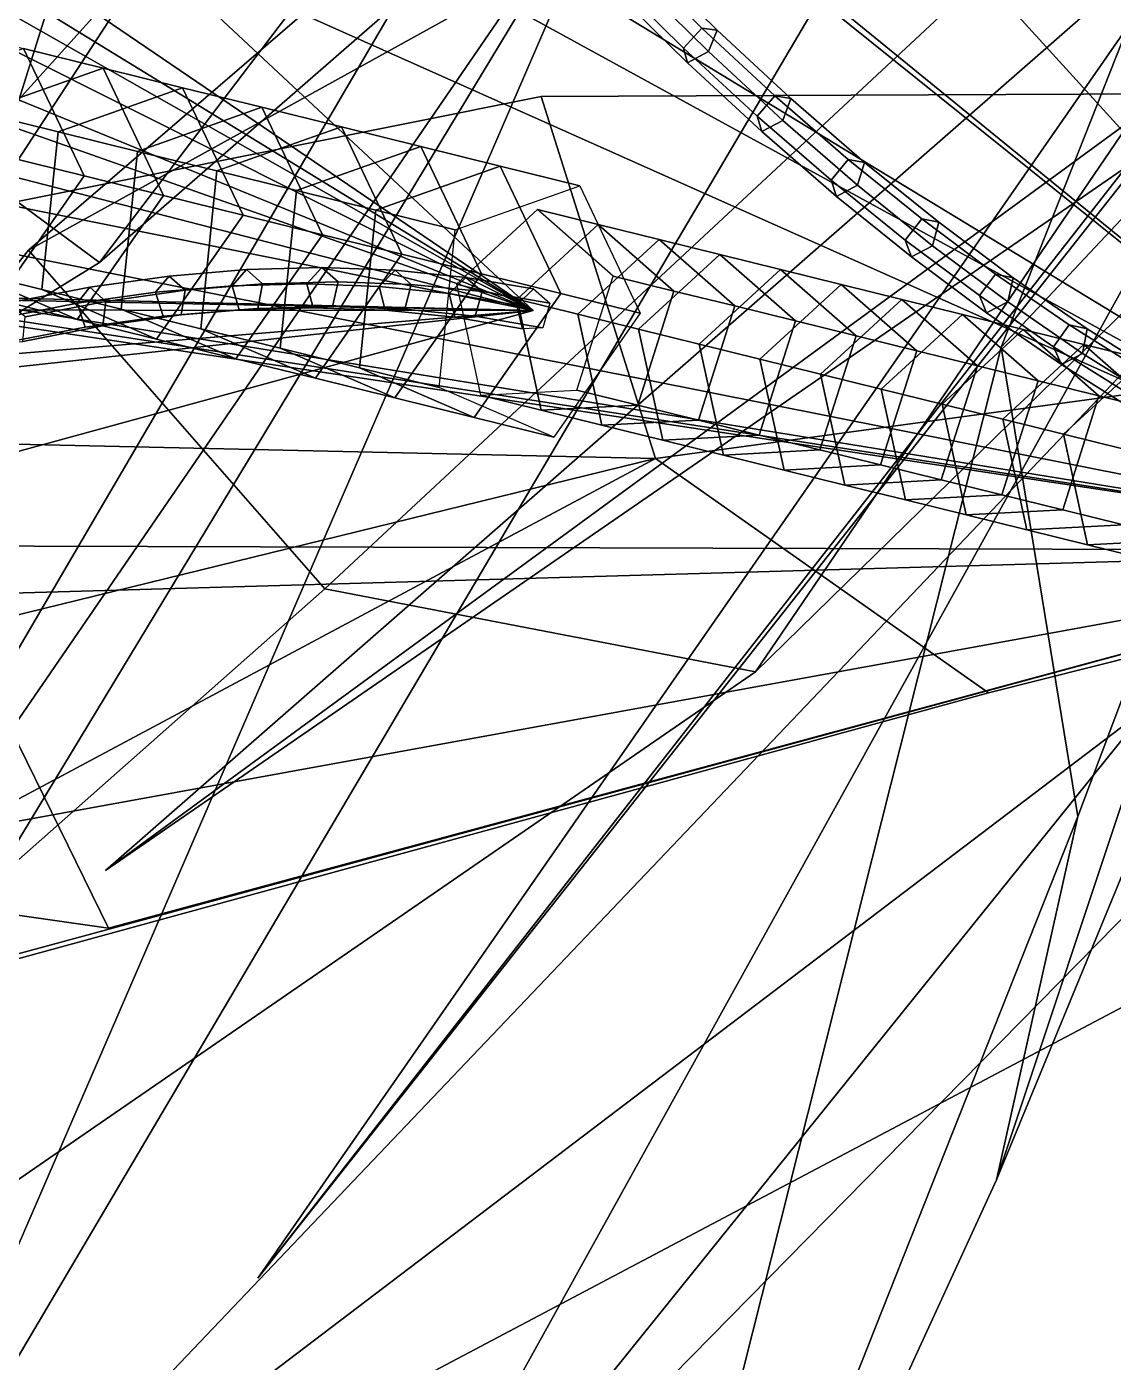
# Model space of a CAD drawing. Header units: metres. Extents: x -366 to 149, y -229 to 234.
# Drawn here: x -170.11 to -158.62, y -128.63 to -114.5 of the extents above; entities that cross this region are included whole.
import ezdxf

# ---------------------------------------------------------------- set-up
doc = ezdxf.new("R2010")
doc.units = ezdxf.units.M

msp = doc.modelspace()

# ---------------------------------------------------------------- linework, layer by layer
at = {"layer": 'coral-li_Intrnd', "color": 3}
for points in [[(-169.5045, -116.0821, 808.3152), (-170.3446, -115.8748, 809.4417), (-170.9842, -114.5273, 808.7166), (-170.1441, -114.7346, 807.5901)], [(-169.304, -114.942, 806.4637), (-170.1441, -114.7346, 807.5901), (-171.4598, -115.2007, 806.6946), (-170.6197, -115.4081, 805.5682)], [(-168.6644, -116.2895, 807.1887), (-169.5045, -116.0821, 808.3152), (-170.1441, -114.7346, 807.5901), (-169.304, -114.942, 806.4637)], [(-168.4639, -115.1494, 805.3372), (-169.304, -114.942, 806.4637), (-170.6197, -115.4081, 805.5682), (-169.7796, -115.6154, 804.4417)], [(-167.8243, -116.4968, 806.0623), (-168.6644, -116.2895, 807.1887), (-169.304, -114.942, 806.4637), (-168.4639, -115.1494, 805.3372)], [(-167.6237, -115.3567, 804.2108), (-168.4639, -115.1494, 805.3372), (-169.7796, -115.6154, 804.4417), (-168.9395, -115.8228, 803.3152)], [(-166.9842, -116.7042, 804.9358), (-167.8243, -116.4968, 806.0623), (-168.4639, -115.1494, 805.3372), (-167.6237, -115.3567, 804.2108)], [(-166.7836, -115.5641, 803.0843), (-167.6237, -115.3567, 804.2108), (-168.9395, -115.8228, 803.3152), (-168.0994, -116.0301, 802.1888)], [(-166.1441, -116.9116, 803.8093), (-166.9842, -116.7042, 804.9358), (-167.6237, -115.3567, 804.2108), (-166.7836, -115.5641, 803.0843)], [(-169.7796, -115.6154, 804.4417), (-170.6197, -115.4081, 805.5682), (-170.7922, -117.0762, 805.7466), (-169.9521, -117.2835, 804.6201)], [(-168.9395, -115.8228, 803.3152), (-169.7796, -115.6154, 804.4417), (-169.9521, -117.2835, 804.6201), (-169.112, -117.4909, 803.4937)], [(-165.9435, -115.7714, 801.9578), (-166.7836, -115.5641, 803.0843), (-168.0994, -116.0301, 802.1888), (-167.2593, -116.2375, 801.0623)], [(-165.304, -117.1189, 802.6829), (-166.1441, -116.9116, 803.8093), (-166.7836, -115.5641, 803.0843), (-165.9435, -115.7714, 801.9578)], [(-168.0994, -116.0301, 802.1888), (-168.9395, -115.8228, 803.3152), (-169.112, -117.4909, 803.4937), (-168.2719, -117.6982, 802.3672)], [(-165.1034, -115.9788, 800.8314), (-165.9435, -115.7714, 801.9578), (-167.2593, -116.2375, 801.0623), (-166.4192, -116.4449, 799.9359)], [(-164.4639, -117.3263, 801.5564), (-165.304, -117.1189, 802.6829), (-165.9435, -115.7714, 801.9578), (-165.1034, -115.9788, 800.8314)], [(-170.4191, -117.3935, 807.8745), (-171.2592, -117.1862, 809.001), (-170.3446, -115.8748, 809.4417), (-169.5045, -116.0821, 808.3152)], [(-169.5789, -117.6009, 806.748), (-170.4191, -117.3935, 807.8745), (-169.5045, -116.0821, 808.3152), (-168.6644, -116.2895, 807.1887)], [(-167.2593, -116.2375, 801.0623), (-168.0994, -116.0301, 802.1888), (-168.2719, -117.6982, 802.3672), (-167.4318, -117.9056, 801.2407)], [(-164.2633, -116.1862, 799.7049), (-165.1034, -115.9788, 800.8314), (-166.4192, -116.4449, 799.9359), (-165.5791, -116.6522, 798.8094)], [(-163.6238, -117.5336, 800.4299), (-164.4639, -117.3263, 801.5564), (-165.1034, -115.9788, 800.8314), (-164.2633, -116.1862, 799.7049)], [(-166.4192, -116.4449, 799.9359), (-167.2593, -116.2375, 801.0623), (-167.4318, -117.9056, 801.2407), (-166.5917, -118.113, 800.1143)], [(-168.7388, -117.8083, 805.6216), (-169.5789, -117.6009, 806.748), (-168.6644, -116.2895, 807.1887), (-167.8243, -116.4968, 806.0623)], [(-167.8987, -118.0156, 804.4951), (-168.7388, -117.8083, 805.6216), (-167.8243, -116.4968, 806.0623), (-166.9842, -116.7042, 804.9358)], [(-165.5791, -116.6522, 798.8094), (-166.4192, -116.4449, 799.9359), (-166.5917, -118.113, 800.1143), (-165.7516, -118.3203, 798.9878)], [(-164.0673, -116.5974, 798.558), (-164.7093, -116.4389, 799.4188), (-165.5683, -117.2279, 798.9234), (-164.9264, -117.3864, 798.0626)], [(-163.267, -117.2995, 799.2842), (-163.909, -117.1411, 800.145), (-164.7093, -116.4389, 799.4188), (-164.0673, -116.5974, 798.558)], [(-163.4253, -116.7558, 797.6973), (-164.0673, -116.5974, 798.558), (-164.9264, -117.3864, 798.0626), (-164.2844, -117.5448, 797.2018)], [(-162.625, -117.458, 798.4234), (-163.267, -117.2995, 799.2842), (-164.0673, -116.5974, 798.558), (-163.4253, -116.7558, 797.6973)], [(-167.0586, -118.223, 803.3687), (-167.8987, -118.0156, 804.4951), (-166.9842, -116.7042, 804.9358), (-166.1441, -116.9116, 803.8093)], [(-162.7834, -116.9143, 796.8365), (-163.4253, -116.7558, 797.6973), (-164.2844, -117.5448, 797.2018), (-163.6424, -117.7033, 796.3411)], [(-161.9831, -117.6164, 797.5626), (-162.625, -117.458, 798.4234), (-163.4253, -116.7558, 797.6973), (-162.7834, -116.9143, 796.8365)], [(-170.7922, -117.0762, 805.7466), (-171.6323, -116.8688, 806.873), (-170.4191, -117.3935, 807.8745), (-169.5789, -117.6009, 806.748)], [(-166.2185, -118.4303, 802.2422), (-167.0586, -118.223, 803.3687), (-166.1441, -116.9116, 803.8093), (-165.304, -117.1189, 802.6829)], [(-162.1414, -117.0727, 795.9757), (-162.7834, -116.9143, 796.8365), (-163.6424, -117.7033, 796.3411), (-163.0005, -117.8618, 795.4803)], [(-161.3411, -117.7749, 796.7018), (-161.9831, -117.6164, 797.5626), (-162.7834, -116.9143, 796.8365), (-162.1414, -117.0727, 795.9757)], [(-169.9521, -117.2835, 804.6201), (-170.7922, -117.0762, 805.7466), (-169.5789, -117.6009, 806.748), (-168.7388, -117.8083, 805.6216)], [(-161.4994, -117.2312, 795.1149), (-162.1414, -117.0727, 795.9757), (-163.0005, -117.8618, 795.4803), (-162.3585, -118.0202, 794.6195)], [(-160.6991, -117.9333, 795.8411), (-161.3411, -117.7749, 796.7018), (-162.1414, -117.0727, 795.9757), (-161.4994, -117.2312, 795.1149)], [(-165.3784, -118.6377, 801.1157), (-166.2185, -118.4303, 802.2422), (-165.304, -117.1189, 802.6829), (-164.4639, -117.3263, 801.5564)], [(-164.9264, -117.3864, 798.0626), (-165.5683, -117.2279, 798.9234), (-165.3123, -118.4005, 799.3302), (-164.6703, -118.559, 798.4694)], [(-163.6507, -118.5056, 799.22), (-164.2927, -118.3471, 800.0808), (-163.909, -117.1411, 800.145), (-163.267, -117.2995, 799.2842)], [(-160.8575, -117.3896, 794.2542), (-161.4994, -117.2312, 795.1149), (-162.3585, -118.0202, 794.6195), (-161.7165, -118.1787, 793.7587)], [(-160.0572, -118.0918, 794.9803), (-160.6991, -117.9333, 795.8411), (-161.4994, -117.2312, 795.1149), (-160.8575, -117.3896, 794.2542)], [(-169.112, -117.4909, 803.4937), (-169.9521, -117.2835, 804.6201), (-168.7388, -117.8083, 805.6216), (-167.8987, -118.0156, 804.4951)], [(-164.5383, -118.8451, 799.9893), (-165.3784, -118.6377, 801.1157), (-164.4639, -117.3263, 801.5564), (-163.6238, -117.5336, 800.4299)], [(-163.0087, -118.6641, 798.3593), (-163.6507, -118.5056, 799.22), (-163.267, -117.2995, 799.2842), (-162.625, -117.458, 798.4234)], [(-168.2719, -117.6982, 802.3672), (-169.112, -117.4909, 803.4937), (-167.8987, -118.0156, 804.4951), (-167.0586, -118.223, 803.3687)], [(-164.2844, -117.5448, 797.2018), (-164.9264, -117.3864, 798.0626), (-164.6703, -118.559, 798.4694), (-164.0284, -118.7174, 797.6086)], [(-162.3668, -118.8225, 797.4985), (-163.0087, -118.6641, 798.3593), (-162.625, -117.458, 798.4234), (-161.9831, -117.6164, 797.5626)], [(-160.2155, -117.5481, 793.3934), (-160.8575, -117.3896, 794.2542), (-161.7165, -118.1787, 793.7587), (-161.0746, -118.3371, 792.8979)], [(-159.4152, -118.2502, 794.1195), (-160.0572, -118.0918, 794.9803), (-160.8575, -117.3896, 794.2542), (-160.2155, -117.5481, 793.3934)], [(-163.6424, -117.7033, 796.3411), (-164.2844, -117.5448, 797.2018), (-164.0284, -118.7174, 797.6086), (-163.3864, -118.8759, 796.7479)], [(-161.7248, -118.981, 796.6377), (-162.3668, -118.8225, 797.4985), (-161.9831, -117.6164, 797.5626), (-161.3411, -117.7749, 796.7018)], [(-159.5735, -117.7065, 792.5326), (-160.2155, -117.5481, 793.3934), (-161.0746, -118.3371, 792.8979), (-160.4326, -118.4956, 792.0372)], [(-158.7732, -118.4087, 793.2587), (-159.4152, -118.2502, 794.1195), (-160.2155, -117.5481, 793.3934), (-159.5735, -117.7065, 792.5326)], [(-167.4318, -117.9056, 801.2407), (-168.2719, -117.6982, 802.3672), (-167.0586, -118.223, 803.3687), (-166.2185, -118.4303, 802.2422)], [(-163.0005, -117.8618, 795.4803), (-163.6424, -117.7033, 796.3411), (-163.3864, -118.8759, 796.7479), (-162.7444, -119.0344, 795.8871)], [(-161.0828, -119.1394, 795.7769), (-161.7248, -118.981, 796.6377), (-161.3411, -117.7749, 796.7018), (-160.6991, -117.9333, 795.8411)], [(-158.9316, -117.865, 791.6718), (-159.5735, -117.7065, 792.5326), (-160.4326, -118.4956, 792.0372), (-159.7906, -118.654, 791.1764)], [(-158.1313, -118.5671, 792.3979), (-158.7732, -118.4087, 793.2587), (-159.5735, -117.7065, 792.5326), (-158.9316, -117.865, 791.6718)], [(-166.5917, -118.113, 800.1143), (-167.4318, -117.9056, 801.2407), (-166.2185, -118.4303, 802.2422), (-165.3784, -118.6377, 801.1157)], [(-162.3585, -118.0202, 794.6195), (-163.0005, -117.8618, 795.4803), (-162.7444, -119.0344, 795.8871), (-162.1025, -119.1928, 795.0263)], [(-160.4409, -119.2979, 794.9161), (-161.0828, -119.1394, 795.7769), (-160.6991, -117.9333, 795.8411), (-160.0572, -118.0918, 794.9803)], [(-158.2896, -118.0235, 790.811), (-158.9316, -117.865, 791.6718), (-159.7906, -118.654, 791.1764), (-159.1487, -118.8125, 790.3156)], [(-157.4893, -118.7256, 791.5372), (-158.1313, -118.5671, 792.3979), (-158.9316, -117.865, 791.6718), (-158.2896, -118.0235, 790.811)], [(-161.7165, -118.1787, 793.7587), (-162.3585, -118.0202, 794.6195), (-162.1025, -119.1928, 795.0263), (-161.4605, -119.3513, 794.1655)], [(-157.6476, -118.1819, 789.9503), (-158.2896, -118.0235, 790.811), (-159.1487, -118.8125, 790.3156), (-158.5067, -118.9709, 789.4548)], [(-165.7516, -118.3203, 798.9878), (-166.5917, -118.113, 800.1143), (-165.3784, -118.6377, 801.1157), (-164.5383, -118.8451, 799.9893)], [(-161.0746, -118.3371, 792.8979), (-161.7165, -118.1787, 793.7587), (-161.4605, -119.3513, 794.1655), (-160.8185, -119.5097, 793.3047)], [(-159.7989, -119.4563, 794.0554), (-160.4409, -119.2979, 794.9161), (-160.0572, -118.0918, 794.9803), (-159.4152, -118.2502, 794.1195)], [(-164.6703, -118.559, 798.4694), (-165.3123, -118.4005, 799.3302), (-164.2927, -118.3471, 800.0808), (-163.6507, -118.5056, 799.22)], [(-160.4326, -118.4956, 792.0372), (-161.0746, -118.3371, 792.8979), (-160.8185, -119.5097, 793.3047), (-160.1766, -119.6682, 792.444)], [(-159.1569, -119.6148, 793.1946), (-159.7989, -119.4563, 794.0554), (-159.4152, -118.2502, 794.1195), (-158.7732, -118.4087, 793.2587)], [(-164.0284, -118.7174, 797.6086), (-164.6703, -118.559, 798.4694), (-163.6507, -118.5056, 799.22), (-163.0087, -118.6641, 798.3593)], [(-159.7906, -118.654, 791.1764), (-160.4326, -118.4956, 792.0372), (-160.1766, -119.6682, 792.444), (-159.5346, -119.8266, 791.5832)], [(-158.515, -119.7732, 792.3338), (-159.1569, -119.6148, 793.1946), (-158.7732, -118.4087, 793.2587), (-158.1313, -118.5671, 792.3979)], [(-163.3864, -118.8759, 796.7479), (-164.0284, -118.7174, 797.6086), (-163.0087, -118.6641, 798.3593), (-162.3668, -118.8225, 797.4985)], [(-159.1487, -118.8125, 790.3156), (-159.7906, -118.654, 791.1764), (-159.5346, -119.8266, 791.5832), (-158.8926, -119.9851, 790.7224)], [(-162.7444, -119.0344, 795.8871), (-163.3864, -118.8759, 796.7479), (-162.3668, -118.8225, 797.4985), (-161.7248, -118.981, 796.6377)], [(-158.5067, -118.9709, 789.4548), (-159.1487, -118.8125, 790.3156), (-158.8926, -119.9851, 790.7224), (-158.2507, -120.1435, 789.8616)], [(-162.1025, -119.1928, 795.0263), (-162.7444, -119.0344, 795.8871), (-161.7248, -118.981, 796.6377), (-161.0828, -119.1394, 795.7769)], [(-161.4605, -119.3513, 794.1655), (-162.1025, -119.1928, 795.0263), (-161.0828, -119.1394, 795.7769), (-160.4409, -119.2979, 794.9161)], [(-160.8185, -119.5097, 793.3047), (-161.4605, -119.3513, 794.1655), (-160.4409, -119.2979, 794.9161), (-159.7989, -119.4563, 794.0554)], [(-160.1766, -119.6682, 792.444), (-160.8185, -119.5097, 793.3047), (-159.7989, -119.4563, 794.0554), (-159.1569, -119.6148, 793.1946)], [(-159.5346, -119.8266, 791.5832), (-160.1766, -119.6682, 792.444), (-159.1569, -119.6148, 793.1946), (-158.515, -119.7732, 792.3338)], [(-158.8926, -119.9851, 790.7224), (-159.5346, -119.8266, 791.5832), (-158.515, -119.7732, 792.3338), (-157.873, -119.9317, 791.473)], [(-158.2507, -120.1435, 789.8616), (-158.8926, -119.9851, 790.7224), (-157.873, -119.9317, 791.473), (-157.231, -120.0901, 790.6122)]]:
    msp.add_3dface(points, dxfattribs=at)
at = {"layer": 'coral-li_Mrstm', "color": 3}
for points in [[(-144.9014, -87.23, 446.2521), (-178.0138, -111.0349, 451.3477), (-175.7614, -114.8988, 452.4393)], [(-144.9014, -87.23, 446.2521), (-175.7614, -114.8988, 452.4393), (-178.0138, -111.0349, 451.3477)], [(-175.7614, -114.8988, 452.4393), (-172.2485, -117.5466, 451.4594), (-144.9014, -87.23, 446.2521)], [(-175.7614, -114.8988, 452.4393), (-144.9014, -87.23, 446.2521), (-172.2485, -117.5466, 451.4594)], [(-200.1779, -113.219, 465.2335), (-198.3045, -116.6612, 463.008), (-163.8701, -96.9338, 452.0911)], [(-200.1779, -113.219, 465.2335), (-163.8701, -96.9338, 452.0911), (-198.3045, -116.6612, 463.008)], [(-158.2826, -98.6179, 446.521), (-174.2334, -114.3104, 450.9662), (-172.6407, -115.6066, 446.2777)], [(-158.2826, -98.6179, 446.521), (-172.6407, -115.6066, 446.2777), (-174.2334, -114.3104, 450.9662)], [(-158.2826, -98.6179, 446.521), (-172.6407, -115.6066, 446.2777), (-156.5196, -99.9129, 442.5807)], [(-158.2826, -98.6179, 446.521), (-156.5196, -99.9129, 442.5807), (-172.6407, -115.6066, 446.2777)], [(-156.5118, -100.1134, 449.0863), (-173.4512, -113.9542, 455.5615), (-169.3425, -116.9968, 455.8057)], [(-156.5118, -100.1134, 449.0863), (-169.3425, -116.9968, 455.8057), (-173.4512, -113.9542, 455.5615)], [(-156.5118, -100.1134, 449.0863), (-169.3425, -116.9968, 455.8057), (-152.783, -102.5782, 449.6629)], [(-156.5118, -100.1134, 449.0863), (-152.783, -102.5782, 449.6629), (-169.3425, -116.9968, 455.8057)], [(-180.9896, -103.9314, 813.9879), (-178.7148, -100.3009, 812.5894), (-154.4845, -120.0426, 785.8082)], [(-180.9896, -103.9314, 813.9879), (-154.4845, -120.0426, 785.8082), (-178.7148, -100.3009, 812.5894)], [(-164.756, -117.5074, 799.5807), (-182.2966, -101.1321, 832.946), (-186.5601, -102.6763, 832.1507)], [(-164.756, -117.5074, 799.5807), (-186.5601, -102.6763, 832.1507), (-182.2966, -101.1321, 832.946)], [(-146.778, -101.0018, 454.5744), (-167.6664, -127.7414, 458.3636), (-148.1543, -103.0087, 450.0714)], [(-146.778, -101.0018, 454.5744), (-148.1543, -103.0087, 450.0714), (-167.6664, -127.7414, 458.3636)], [(-165.8542, -101.4405, 616.3325), (-175.5355, -115.2724, 631.6749), (-178.9121, -111.4433, 631.308)], [(-165.8542, -101.4405, 616.3325), (-178.9121, -111.4433, 631.308), (-175.5355, -115.2724, 631.6749)], [(-170.573, -116.4739, 632.0347), (-175.5355, -115.2724, 631.6749), (-165.8542, -101.4405, 616.3325)], [(-170.573, -116.4739, 632.0347), (-165.8542, -101.4405, 616.3325), (-175.5355, -115.2724, 631.6749)], [(-161.355, -102.3625, 616.6519), (-170.573, -116.4739, 632.0347), (-165.8542, -101.4405, 616.3325)], [(-161.355, -102.3625, 616.6519), (-165.8542, -101.4405, 616.3325), (-170.573, -116.4739, 632.0347)], [(-148.1543, -103.0087, 450.0714), (-167.6664, -127.7414, 458.3636), (-149.7599, -101.9647, 445.3248)], [(-148.1543, -103.0087, 450.0714), (-149.7599, -101.9647, 445.3248), (-167.6664, -127.7414, 458.3636)], [(-186.5601, -102.6763, 832.1507), (-189.7543, -103.3086, 829.0349), (-164.756, -117.5074, 799.5807)], [(-186.5601, -102.6763, 832.1507), (-164.756, -117.5074, 799.5807), (-189.7543, -103.3086, 829.0349)], [(-164.756, -117.5074, 799.5807), (-193.8856, -102.9113, 824.6305), (-194.8465, -106.8859, 826.7456)], [(-164.756, -117.5074, 799.5807), (-194.8465, -106.8859, 826.7456), (-193.8856, -102.9113, 824.6305)], [(-145.9722, -103.0473, 572.1523), (-169.2792, -123.4287, 586.5422), (-147.007, -107.1269, 569.2394)], [(-145.9722, -103.0473, 572.1523), (-147.007, -107.1269, 569.2394), (-169.2792, -123.4287, 586.5422)], [(-154.4845, -120.0426, 785.8082), (-180.6721, -108.3488, 815.2452), (-180.9896, -103.9314, 813.9879)], [(-154.4845, -120.0426, 785.8082), (-180.9896, -103.9314, 813.9879), (-180.6721, -108.3488, 815.2452)], [(-152.8948, -107.3567, 663.979), (-170.0933, -116.8667, 674.4002), (-155.624, -104.4037, 661.9437)], [(-152.8948, -107.3567, 663.979), (-155.624, -104.4037, 661.9437), (-170.0933, -116.8667, 674.4002)], [(-166.7426, -106.2407, 705.775), (-179.812, -115.7378, 721.8911), (-170.2346, -108.0171, 703.3575)], [(-166.7426, -106.2407, 705.775), (-170.2346, -108.0171, 703.3575), (-179.812, -115.7378, 721.8911)], [(-167.9068, -106.4818, 725.3807), (-175.1402, -114.7559, 745.3794), (-169.0594, -110.8175, 724.3475)], [(-167.9068, -106.4818, 725.3807), (-169.0594, -110.8175, 724.3475), (-175.1402, -114.7559, 745.3794)], [(-181.5402, -110.6309, 837.3589), (-182.3129, -106.7417, 835.2168), (-164.756, -117.5074, 799.5807)], [(-181.5402, -110.6309, 837.3589), (-164.756, -117.5074, 799.5807), (-182.3129, -106.7417, 835.2168)], [(-194.8465, -106.8859, 826.7456), (-195.5306, -111.3068, 826.1993), (-164.756, -117.5074, 799.5807)], [(-194.8465, -106.8859, 826.7456), (-164.756, -117.5074, 799.5807), (-195.5306, -111.3068, 826.1993)], [(-154.4845, -120.0426, 785.8082), (-174.4297, -109.1251, 820.0437), (-170.9621, -106.8107, 821.9965)], [(-154.4845, -120.0426, 785.8082), (-170.9621, -106.8107, 821.9965), (-174.4297, -109.1251, 820.0437)], [(-170.9621, -106.8107, 821.9965), (-166.5397, -106.7922, 822.8646), (-154.4845, -120.0426, 785.8082)], [(-170.9621, -106.8107, 821.9965), (-154.4845, -120.0426, 785.8082), (-166.5397, -106.7922, 822.8646)], [(-147.007, -107.1269, 569.2394), (-169.2792, -123.4287, 586.5422), (-147.9911, -108.7508, 564.4862)], [(-147.007, -107.1269, 569.2394), (-147.9911, -108.7508, 564.4862), (-169.2792, -123.4287, 586.5422)], [(-152.8948, -107.3567, 663.979), (-166.9575, -120.4506, 676.2766), (-170.0933, -116.8667, 674.4002)], [(-152.8948, -107.3567, 663.979), (-170.0933, -116.8667, 674.4002), (-166.9575, -120.4506, 676.2766)], [(-162.4039, -121.328, 678.4431), (-166.9575, -120.4506, 676.2766), (-152.8948, -107.3567, 663.979)], [(-162.4039, -121.328, 678.4431), (-152.8948, -107.3567, 663.979), (-166.9575, -120.4506, 676.2766)], [(-148.7684, -107.9862, 665.9209), (-162.4039, -121.328, 678.4431), (-152.8948, -107.3567, 663.979)], [(-148.7684, -107.9862, 665.9209), (-152.8948, -107.3567, 663.979), (-162.4039, -121.328, 678.4431)], [(-170.8526, -108.5229, 611.9681), (-186.7754, -127.8333, 632.819), (-166.5094, -111.1327, 611.2443)], [(-170.8526, -108.5229, 611.9681), (-166.5094, -111.1327, 611.2443), (-186.7754, -127.8333, 632.819)], [(-156.1571, -108.6632, 710.4385), (-159.809, -117.895, 730.9853), (-155.3412, -113.1366, 709.7197)], [(-156.1571, -108.6632, 710.4385), (-155.3412, -113.1366, 709.7197), (-159.809, -117.895, 730.9853)], [(-163.6872, -112.3366, 606.5538), (-173.1784, -126.1691, 621.1624), (-163.2219, -109.1529, 609.7095)], [(-163.6872, -112.3366, 606.5538), (-163.2219, -109.1529, 609.7095), (-173.1784, -126.1691, 621.1624)], [(-150.4743, -109.71, 558.3192), (-171.3831, -131.6706, 574.0113), (-148.0078, -113.91, 559.8924)], [(-150.4743, -109.71, 558.3192), (-148.0078, -113.91, 559.8924), (-171.3831, -131.6706, 574.0113)], [(-150.9305, -112.6087, 662.6047), (-166.966, -132.5217, 682.7919), (-154.771, -110.4919, 659.9651)], [(-150.9305, -112.6087, 662.6047), (-154.771, -110.4919, 659.9651), (-166.966, -132.5217, 682.7919)], [(-164.756, -117.5074, 799.5807), (-178.4743, -113.9704, 838.1601), (-181.5402, -110.6309, 837.3589)], [(-164.756, -117.5074, 799.5807), (-181.5402, -110.6309, 837.3589), (-178.4743, -113.9704, 838.1601)], [(-169.0594, -110.8175, 724.3475), (-176.502, -119.5158, 744.0804), (-178.9048, -122.3914, 740.5938)], [(-169.0594, -110.8175, 724.3475), (-178.9048, -122.3914, 740.5938), (-176.502, -119.5158, 744.0804)], [(-169.0594, -110.8175, 724.3475), (-178.9048, -122.3914, 740.5938), (-170.7937, -113.5461, 721.2077)], [(-169.0594, -110.8175, 724.3475), (-170.7937, -113.5461, 721.2077), (-178.9048, -122.3914, 740.5938)], [(-175.1402, -114.7559, 745.3794), (-176.502, -119.5158, 744.0804), (-169.0594, -110.8175, 724.3475)], [(-175.1402, -114.7559, 745.3794), (-169.0594, -110.8175, 724.3475), (-176.502, -119.5158, 744.0804)], [(-153.6615, -115.3559, 787.0276), (-166.1857, -112.3731, 805.8685), (-152.8449, -110.9599, 788.1243)], [(-153.6615, -115.3559, 787.0276), (-152.8449, -110.9599, 788.1243), (-166.1857, -112.3731, 805.8685)], [(-146.5222, -111.7156, 665.0479), (-166.966, -132.5217, 682.7919), (-150.9305, -112.6087, 662.6047)], [(-146.5222, -111.7156, 665.0479), (-150.9305, -112.6087, 662.6047), (-166.966, -132.5217, 682.7919)], [(-172.1136, -131.8021, 613.256), (-174.0752, -129.5134, 617.3928), (-163.6872, -112.3366, 606.5538)], [(-172.1136, -131.8021, 613.256), (-163.6872, -112.3366, 606.5538), (-174.0752, -129.5134, 617.3928)], [(-163.6872, -112.3366, 606.5538), (-174.0752, -129.5134, 617.3928), (-173.1784, -126.1691, 621.1624)], [(-163.6872, -112.3366, 606.5538), (-173.1784, -126.1691, 621.1624), (-174.0752, -129.5134, 617.3928)], [(-161.7849, -114.3123, 602.8562), (-172.1136, -131.8021, 613.256), (-163.6872, -112.3366, 606.5538)], [(-161.7849, -114.3123, 602.8562), (-163.6872, -112.3366, 606.5538), (-172.1136, -131.8021, 613.256)], [(-155.3412, -113.1366, 709.7197), (-158.9957, -122.8577, 730.0319), (-159.8565, -126.7007, 726.7625)], [(-155.3412, -113.1366, 709.7197), (-159.8565, -126.7007, 726.7625), (-158.9957, -122.8577, 730.0319)], [(-155.3412, -113.1366, 709.7197), (-159.8565, -126.7007, 726.7625), (-155.6685, -116.5413, 706.7851)], [(-155.3412, -113.1366, 709.7197), (-155.6685, -116.5413, 706.7851), (-159.8565, -126.7007, 726.7625)], [(-159.809, -117.895, 730.9853), (-158.9957, -122.8577, 730.0319), (-155.3412, -113.1366, 709.7197)], [(-159.809, -117.895, 730.9853), (-155.3412, -113.1366, 709.7197), (-158.9957, -122.8577, 730.0319)], [(-187.4133, -115.0766, 811.2487), (-188.8462, -113.2031, 807.4084), (-154.4845, -120.0426, 785.8082)], [(-187.4133, -115.0766, 811.2487), (-154.4845, -120.0426, 785.8082), (-188.8462, -113.2031, 807.4084)], [(-173.4512, -113.9542, 455.5615), (-197.2728, -134.2744, 464.5507), (-169.3425, -116.9968, 455.8057)], [(-173.4512, -113.9542, 455.5615), (-169.3425, -116.9968, 455.8057), (-197.2728, -134.2744, 464.5507)], [(-148.0078, -113.91, 559.8924), (-171.3831, -131.6706, 574.0113), (-144.6025, -117.5084, 558.6061)], [(-148.0078, -113.91, 559.8924), (-144.6025, -117.5084, 558.6061), (-171.3831, -131.6706, 574.0113)], [(-154.4845, -120.0426, 785.8082), (-183.8799, -115.5006, 814.1693), (-187.4133, -115.0766, 811.2487)], [(-154.4845, -120.0426, 785.8082), (-187.4133, -115.0766, 811.2487), (-183.8799, -115.5006, 814.1693)], [(-163.4637, -119.07, 780.6374), (-164.6725, -115.2419, 778.5891), (-134.3635, -115.111, 750.7426)], [(-163.4637, -119.07, 780.6374), (-134.3635, -115.111, 750.7426), (-164.6725, -115.2419, 778.5891)], [(-134.3635, -115.111, 750.7426), (-159.9403, -121.5481, 782.2619), (-163.4637, -119.07, 780.6374)], [(-134.3635, -115.111, 750.7426), (-163.4637, -119.07, 780.6374), (-159.9403, -121.5481, 782.2619)], [(-158.5461, -133.2784, 779.7484), (-161.0388, -133.6562, 776.0128), (-134.3635, -115.111, 750.7426)], [(-158.5461, -133.2784, 779.7484), (-134.3635, -115.111, 750.7426), (-161.0388, -133.6562, 776.0128)], [(-163.4637, -119.07, 780.6374), (-181.7273, -118.6611, 793.3299), (-164.6725, -115.2419, 778.5891)], [(-163.4637, -119.07, 780.6374), (-164.6725, -115.2419, 778.5891), (-181.7273, -118.6611, 793.3299)], [(-164.756, -117.5074, 799.5807), (-197.3338, -116.8659, 824.6276), (-195.0252, -117.4815, 828.5628)], [(-164.756, -117.5074, 799.5807), (-195.0252, -117.4815, 828.5628), (-197.3338, -116.8659, 824.6276)], [(-166.9575, -120.4506, 676.2766), (-187.4566, -138.5799, 693.9487), (-170.0933, -116.8667, 674.4002)], [(-166.9575, -120.4506, 676.2766), (-170.0933, -116.8667, 674.4002), (-187.4566, -138.5799, 693.9487)], [(-154.4845, -120.0426, 785.8082), (-173.7885, -116.9137, 821.9557), (-171.2294, -119.9957, 824.2243)], [(-154.4845, -120.0426, 785.8082), (-171.2294, -119.9957, 824.2243), (-173.7885, -116.9137, 821.9557)], [(-186.8509, -119.9191, 835.108), (-183.5416, -117.0613, 836.2001), (-164.756, -117.5074, 799.5807)], [(-186.8509, -119.9191, 835.108), (-164.756, -117.5074, 799.5807), (-183.5416, -117.0613, 836.2001)], [(-195.0252, -117.4815, 828.5628), (-191.713, -119.7577, 830.6022), (-164.756, -117.5074, 799.5807)], [(-195.0252, -117.4815, 828.5628), (-164.756, -117.5074, 799.5807), (-191.713, -119.7577, 830.6022)], [(-164.756, -117.5074, 799.5807), (-187.908, -123.8412, 832.9414), (-186.8509, -119.9191, 835.108)], [(-164.756, -117.5074, 799.5807), (-186.8509, -119.9191, 835.108), (-187.908, -123.8412, 832.9414)], [(-159.809, -117.895, 730.9853), (-164.6741, -137.1905, 758.7289), (-158.9957, -122.8577, 730.0319)], [(-159.809, -117.895, 730.9853), (-158.9957, -122.8577, 730.0319), (-164.6741, -137.1905, 758.7289)], [(-163.4637, -119.07, 780.6374), (-180.485, -123.2436, 795.242), (-181.7273, -118.6611, 793.3299)], [(-163.4637, -119.07, 780.6374), (-181.7273, -118.6611, 793.3299), (-180.485, -123.2436, 795.242)], [(-176.6813, -126.1371, 797.0745), (-180.485, -123.2436, 795.242), (-163.4637, -119.07, 780.6374)], [(-176.6813, -126.1371, 797.0745), (-163.4637, -119.07, 780.6374), (-180.485, -123.2436, 795.242)], [(-159.9403, -121.5481, 782.2619), (-176.6813, -126.1371, 797.0745), (-163.4637, -119.07, 780.6374)], [(-159.9403, -121.5481, 782.2619), (-163.4637, -119.07, 780.6374), (-176.6813, -126.1371, 797.0745)], [(-181.4157, -124.9479, 817.5389), (-183.0271, -127.7887, 814.4333), (-154.4845, -120.0426, 785.8082)], [(-181.4157, -124.9479, 817.5389), (-154.4845, -120.0426, 785.8082), (-183.0271, -127.7887, 814.4333)], [(-154.4845, -120.0426, 785.8082), (-179.65, -120.7637, 818.2928), (-181.4157, -124.9479, 817.5389)], [(-154.4845, -120.0426, 785.8082), (-181.4157, -124.9479, 817.5389), (-179.65, -120.7637, 818.2928)], [(-171.2294, -119.9957, 824.2243), (-176.381, -123.0182, 845.6522), (-169.245, -124.0371, 824.0214)], [(-171.2294, -119.9957, 824.2243), (-169.245, -124.0371, 824.0214), (-176.381, -123.0182, 845.6522)], [(-171.2294, -119.9957, 824.2243), (-169.245, -124.0371, 824.0214), (-154.4845, -120.0426, 785.8082)], [(-171.2294, -119.9957, 824.2243), (-154.4845, -120.0426, 785.8082), (-169.245, -124.0371, 824.0214)], [(-162.4039, -121.328, 678.4431), (-187.4566, -138.5799, 693.9487), (-166.9575, -120.4506, 676.2766)], [(-162.4039, -121.328, 678.4431), (-166.9575, -120.4506, 676.2766), (-187.4566, -138.5799, 693.9487)], [(-141.1497, -122.4258, 555.6036), (-161.2882, -142.9609, 574.0003), (-140.0032, -122.2658, 560.5894)], [(-141.1497, -122.4258, 555.6036), (-140.0032, -122.2658, 560.5894), (-161.2882, -142.9609, 574.0003)], [(-140.0032, -122.2658, 560.5894), (-161.2882, -142.9609, 574.0003), (-136.2127, -122.2998, 564.0288)], [(-140.0032, -122.2658, 560.5894), (-136.2127, -122.2998, 564.0288), (-161.2882, -142.9609, 574.0003)], [(-158.9957, -122.8577, 730.0319), (-164.6741, -137.1905, 758.7289), (-159.8565, -126.7007, 726.7625)], [(-158.9957, -122.8577, 730.0319), (-159.8565, -126.7007, 726.7625), (-164.6741, -137.1905, 758.7289)], [(-146.9071, -126.3464, 576.8785), (-161.7002, -152.3818, 593.2799), (-144.584, -130.7989, 575.8901)], [(-146.9071, -126.3464, 576.8785), (-144.584, -130.7989, 575.8901), (-161.7002, -152.3818, 593.2799)]]:
    msp.add_3dface(points, dxfattribs=at)
at = {"layer": 'coral-li_Petiole', "color": 3}
for points in [[(-162.9724, -114.5193, 794.3882), (-163.738, -113.763, 794.9513), (-163.936, -113.9692, 794.9589), (-163.1652, -114.7305, 794.392)], [(-162.8097, -114.5423, 794.6224), (-163.5806, -113.781, 795.1894), (-163.738, -113.763, 794.9513), (-162.9724, -114.5193, 794.3882)], [(-162.9005, -114.7678, 794.7729), (-163.6798, -113.9984, 795.3464), (-163.5806, -113.781, 795.1894), (-162.8097, -114.5423, 794.6224)], [(-163.1652, -114.7305, 794.392), (-163.936, -113.9692, 794.9589), (-163.9028, -114.1165, 795.2018), (-163.1235, -114.8859, 794.6284)], [(-163.1235, -114.8859, 794.6284), (-163.9028, -114.1165, 795.2018), (-163.6798, -113.9984, 795.3464), (-162.9005, -114.7678, 794.7729)], [(-162.2005, -115.2349, 793.7822), (-162.9724, -114.5193, 794.3882), (-163.1652, -114.7305, 794.392), (-162.3881, -115.4508, 793.7817)], [(-162.0326, -115.2625, 794.0121), (-162.8097, -114.5423, 794.6224), (-162.9724, -114.5193, 794.3882), (-162.2005, -115.2349, 793.7822)], [(-162.1149, -115.4957, 794.1558), (-162.9005, -114.7678, 794.7729), (-162.8097, -114.5423, 794.6224), (-162.0326, -115.2625, 794.0121)], [(-162.3881, -115.4508, 793.7817), (-163.1652, -114.7305, 794.392), (-163.1235, -114.8859, 794.6284), (-162.3378, -115.6139, 794.0112)], [(-162.3378, -115.6139, 794.0112), (-163.1235, -114.8859, 794.6284), (-162.9005, -114.7678, 794.7729), (-162.1149, -115.4957, 794.1558)], [(-161.4241, -115.908, 793.1346), (-162.2005, -115.2349, 793.7822), (-162.3881, -115.4508, 793.7817), (-161.6064, -116.1283, 793.1295)], [(-161.251, -115.94, 793.3599), (-162.0326, -115.2625, 794.0121), (-162.2005, -115.2349, 793.7822), (-161.4241, -115.908, 793.1346)], [(-161.3247, -116.1804, 793.4962), (-162.1149, -115.4957, 794.1558), (-162.0326, -115.2625, 794.0121), (-161.251, -115.94, 793.3599)], [(-161.6064, -116.1283, 793.1295), (-162.3881, -115.4508, 793.7817), (-162.3378, -115.6139, 794.0112), (-161.5477, -116.2985, 793.3516)], [(-161.5477, -116.2985, 793.3516), (-162.3378, -115.6139, 794.0112), (-162.1149, -115.4957, 794.1558), (-161.3247, -116.1804, 793.4962)], [(-160.6452, -116.5369, 792.4469), (-161.4241, -115.908, 793.1346), (-161.6064, -116.1283, 793.1295), (-160.8222, -116.7613, 792.437)], [(-160.4668, -116.573, 792.6675), (-161.251, -115.94, 793.3599), (-161.4241, -115.908, 793.1346), (-160.6452, -116.5369, 792.4469)], [(-160.5319, -116.8201, 792.796), (-161.3247, -116.1804, 793.4962), (-161.251, -115.94, 793.3599), (-160.4668, -116.573, 792.6675)], [(-160.8222, -116.7613, 792.437), (-161.6064, -116.1283, 793.1295), (-161.5477, -116.2985, 793.3516), (-160.7549, -116.9382, 792.6514)], [(-160.7549, -116.9382, 792.6514), (-161.5477, -116.2985, 793.3516), (-161.3247, -116.1804, 793.4962), (-160.5319, -116.8201, 792.796)], [(-159.8656, -117.1202, 791.7209), (-160.6452, -116.5369, 792.4469), (-160.8222, -116.7613, 792.437), (-160.0373, -117.3484, 791.706)], [(-159.6819, -117.1601, 791.9365), (-160.4668, -116.573, 792.6675), (-160.6452, -116.5369, 792.4469), (-159.8656, -117.1202, 791.7209)], [(-159.7384, -117.4134, 792.0568), (-160.5319, -116.8201, 792.796), (-160.4668, -116.573, 792.6675), (-159.6819, -117.1601, 791.9365)], [(-160.0373, -117.3484, 791.706), (-160.8222, -116.7613, 792.437), (-160.7549, -116.9382, 792.6514), (-159.9614, -117.5315, 791.9122)], [(-159.9614, -117.5315, 791.9122), (-160.7549, -116.9382, 792.6514), (-160.5319, -116.8201, 792.796), (-159.7384, -117.4134, 792.0568)], [(-167.788, -117.073, 803.0978), (-168.6068, -117.142, 803.9335), (-168.7494, -117.3135, 803.7795), (-167.9394, -117.245, 802.9529)], [(-167.6167, -117.2232, 803.2532), (-168.4355, -117.2922, 804.0889), (-168.6068, -117.142, 803.9335), (-167.788, -117.073, 803.0978)], [(-166.9906, -117.0521, 802.2391), (-167.788, -117.073, 803.0978), (-167.9394, -117.245, 802.9529), (-167.1506, -117.2242, 802.1036)], [(-166.8194, -117.2024, 802.3945), (-167.6167, -117.2232, 803.2532), (-167.788, -117.073, 803.0978), (-166.9906, -117.0521, 802.2391)], [(-166.2166, -117.0796, 801.3595), (-166.9906, -117.0521, 802.2391), (-167.1506, -117.2242, 802.1036), (-166.3848, -117.2511, 801.2337)], [(-166.0454, -117.2298, 801.5148), (-166.8194, -117.2024, 802.3945), (-166.9906, -117.0521, 802.2391), (-166.2166, -117.0796, 801.3595)], [(-165.4678, -117.1552, 800.4611), (-166.2166, -117.0796, 801.3595), (-166.3848, -117.2511, 801.2337), (-165.6439, -117.3256, 800.3451)], [(-165.2966, -117.3054, 800.6165), (-166.0454, -117.2298, 801.5148), (-166.2166, -117.0796, 801.3595), (-165.4678, -117.1552, 800.4611)], [(-168.6068, -117.142, 803.9335), (-169.445, -117.259, 804.7442), (-169.5787, -117.4296, 804.5813), (-168.7494, -117.3135, 803.7795)], [(-168.4355, -117.2922, 804.0889), (-169.2737, -117.4092, 804.8996), (-169.445, -117.259, 804.7442), (-168.6068, -117.142, 803.9335)], [(-167.6665, -117.4845, 803.2006), (-168.4765, -117.553, 804.0271), (-168.4355, -117.2922, 804.0889), (-167.6167, -117.2232, 803.2532)], [(-167.1506, -117.2242, 802.1036), (-167.9394, -117.245, 802.9529), (-167.8647, -117.4979, 803.0161), (-167.0811, -117.4771, 802.1726)], [(-166.8776, -117.4637, 802.3513), (-167.6665, -117.4845, 803.2006), (-167.6167, -117.2232, 803.2532), (-166.8194, -117.2024, 802.3945)], [(-166.3848, -117.2511, 801.2337), (-167.1506, -117.2242, 802.1036), (-167.0811, -117.4771, 802.1726), (-166.3204, -117.5036, 801.3085)], [(-166.1118, -117.4905, 801.4813), (-166.8776, -117.4637, 802.3513), (-166.8194, -117.2024, 802.3945), (-166.0454, -117.2298, 801.5148)], [(-165.371, -117.5651, 800.5927), (-166.1118, -117.4905, 801.4813), (-166.0454, -117.2298, 801.5148), (-165.2966, -117.3054, 800.6165)], [(-164.7515, -117.2776, 799.5532), (-165.4678, -117.1552, 800.4611), (-165.6439, -117.3256, 800.3451), (-164.9276, -117.448, 799.4373)], [(-164.5803, -117.4278, 799.7086), (-165.2966, -117.3054, 800.6165), (-165.4678, -117.1552, 800.4611), (-164.7515, -117.2776, 799.5532)], [(-159.0871, -117.6565, 790.9583), (-159.8656, -117.1202, 791.7209), (-160.0373, -117.3484, 791.706), (-159.2536, -117.8882, 790.9381)], [(-158.8981, -117.6999, 791.1685), (-159.6819, -117.1601, 791.9365), (-159.8656, -117.1202, 791.7209), (-159.0871, -117.6565, 790.9583)], [(-158.9461, -117.9588, 791.2802), (-159.7384, -117.4134, 792.0568), (-159.6819, -117.1601, 791.9365), (-158.8981, -117.6999, 791.1685)], [(-169.445, -117.259, 804.7442), (-170.3006, -117.4237, 805.528), (-170.4252, -117.5928, 805.3564), (-169.5787, -117.4296, 804.5813)], [(-169.2737, -117.4092, 804.8996), (-170.1294, -117.5739, 805.6833), (-170.3006, -117.4237, 805.528), (-169.445, -117.259, 804.7442)], [(-168.7494, -117.3135, 803.7795), (-169.5787, -117.4296, 804.5813), (-169.4931, -117.6815, 804.6334), (-168.6694, -117.5661, 803.837)], [(-168.4765, -117.553, 804.0271), (-169.3057, -117.669, 804.8289), (-169.2737, -117.4092, 804.8996), (-168.4355, -117.2922, 804.0889)], [(-167.9394, -117.245, 802.9529), (-168.7494, -117.3135, 803.7795), (-168.6694, -117.5661, 803.837), (-167.8647, -117.4979, 803.0161)], [(-165.6439, -117.3256, 800.3451), (-166.3848, -117.2511, 801.2337), (-166.3204, -117.5036, 801.3085), (-165.5845, -117.5775, 800.426)], [(-164.9276, -117.448, 799.4373), (-165.6439, -117.3256, 800.3451), (-165.5845, -117.5775, 800.426), (-164.8682, -117.6999, 799.5181)], [(-164.6547, -117.6875, 799.6849), (-165.371, -117.5651, 800.5927), (-165.2966, -117.3054, 800.6165), (-164.5803, -117.4278, 799.7086)], [(-159.2536, -117.8882, 790.9381), (-160.0373, -117.3484, 791.706), (-159.9614, -117.5315, 791.9122), (-159.1691, -118.0769, 791.1357)], [(-169.5787, -117.4296, 804.5813), (-170.4252, -117.5928, 805.3564), (-170.334, -117.8438, 805.4031), (-169.4931, -117.6815, 804.6334)], [(-169.3057, -117.669, 804.8289), (-170.1522, -117.8322, 805.6041), (-170.1294, -117.5739, 805.6833), (-169.2737, -117.4092, 804.8996)], [(-167.8647, -117.4979, 803.0161), (-168.6694, -117.5661, 803.837), (-168.4765, -117.553, 804.0271), (-167.6665, -117.4845, 803.2006)], [(-167.0811, -117.4771, 802.1726), (-167.8647, -117.4979, 803.0161), (-167.6665, -117.4845, 803.2006), (-166.8776, -117.4637, 802.3513)], [(-166.3204, -117.5036, 801.3085), (-167.0811, -117.4771, 802.1726), (-166.8776, -117.4637, 802.3513), (-166.1118, -117.4905, 801.4813)], [(-165.5845, -117.5775, 800.426), (-166.3204, -117.5036, 801.3085), (-166.1118, -117.4905, 801.4813), (-165.371, -117.5651, 800.5927)], [(-159.1691, -118.0769, 791.1357), (-159.9614, -117.5315, 791.9122), (-159.7384, -117.4134, 792.0568), (-158.9461, -117.9588, 791.2802)], [(-168.6694, -117.5661, 803.837), (-169.4931, -117.6815, 804.6334), (-169.3057, -117.669, 804.8289), (-168.4765, -117.553, 804.0271)], [(-164.8682, -117.6999, 799.5181), (-165.5845, -117.5775, 800.426), (-165.371, -117.5651, 800.5927), (-164.6547, -117.6875, 799.6849)], [(-158.3117, -118.1445, 790.1609), (-159.0871, -117.6565, 790.9583), (-159.2536, -117.8882, 790.9381), (-158.473, -118.3793, 790.1352)], [(-158.1175, -118.191, 790.3657), (-158.8981, -117.6999, 791.1685), (-159.0871, -117.6565, 790.9583), (-158.3117, -118.1445, 790.1609)], [(-169.4931, -117.6815, 804.6334), (-170.334, -117.8438, 805.4031), (-170.1522, -117.8322, 805.6041), (-169.3057, -117.669, 804.8289)], [(-158.1569, -118.455, 790.4684), (-158.9461, -117.9588, 791.2802), (-158.8981, -117.6999, 791.1685), (-158.1175, -118.191, 790.3657)], [(-158.473, -118.3793, 790.1352), (-159.2536, -117.8882, 790.9381), (-159.1691, -118.0769, 791.1357), (-158.3799, -118.5731, 790.3238)], [(-158.3799, -118.5731, 790.3238), (-159.1691, -118.0769, 791.1357), (-158.9461, -117.9588, 791.2802), (-158.1569, -118.455, 790.4684)]]:
    msp.add_3dface(points, dxfattribs=at)

doc.saveas('drawing.dxf')
